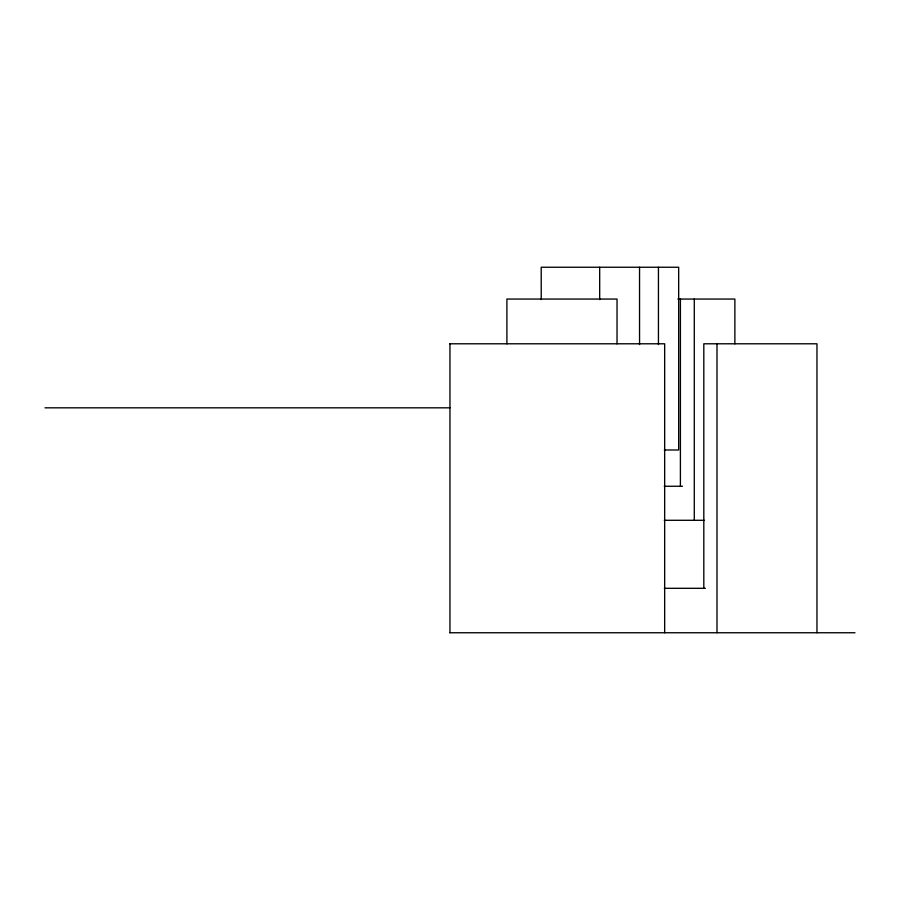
<?xml version="1.0" encoding="UTF-8"?>
<svg xmlns="http://www.w3.org/2000/svg" width="900" height="900" viewBox="0 0 900 900"><rect width="100%" height="100%" fill="white"/><g stroke="black" fill="none" stroke-linecap="round" stroke-linejoin="round"><path stroke-width="1.35" d="M677.835 299.059L734.873 299.059L734.873 343.868M449.876 343.789L664.661 343.789L664.661 632.756M45 407.824L449.966 407.824M664.335 450L678.679 450L678.668 267.244L541.204 267.244L541.238 299.576M664.268 486.259L682.515 486.259M664.268 520.29L704.25 520.29M664.335 588.308L705.386 588.308M449.876 632.756L855 632.756M816.964 632.756L816.964 343.789L703.811 343.789L703.811 588.308M716.996 343.789L716.996 632.756M694.283 299.059L694.283 520.29M680.4 299.059L680.4 486.259M658.44 267.244L658.44 344.565M639.551 267.244L639.551 344.565M617.029 343.868L617.029 299.059L506.902 299.059L506.902 343.868M599.681 267.244L599.681 299.576M449.955 343.789L449.955 632.756"/></g></svg>
